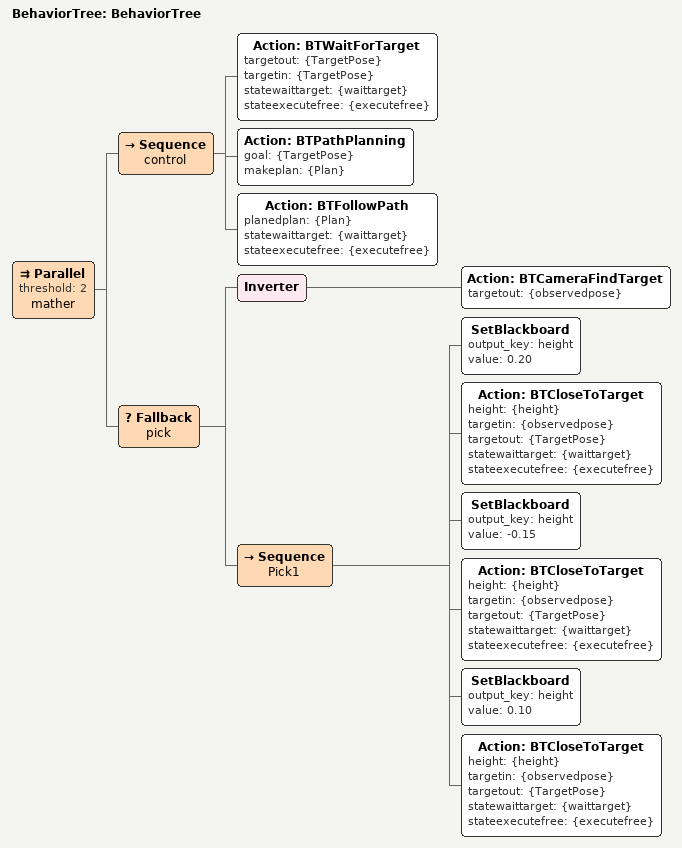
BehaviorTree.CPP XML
<?xml version="1.0"?>
<root main_tree_to_execute="BehaviorTree">
    <BehaviorTree ID="BehaviorTree">
        <Parallel threshold="2" name="mather">
            <Sequence name="control">
                    <Action ID="BTWaitForTarget" targetout="{TargetPose}" targetin="{TargetPose}" statewaittarget="{waittarget}" stateexecutefree="{executefree}"/>
                    <Action ID="BTPathPlanning" goal="{TargetPose}" makeplan="{Plan}"/>
                <Action ID="BTFollowPath" planedplan="{Plan}" statewaittarget="{waittarget}" stateexecutefree="{executefree}"/>
            </Sequence>

            <Fallback name="pick">
                <Inverter>
                    <Action ID="BTCameraFindTarget" targetout="{observedpose}"/>
                </Inverter>
                <Sequence name="Pick1">
                    <SetBlackboard output_key="height" value="0.20"/>
                    <Action ID="BTCloseToTarget" height="{height}" targetin="{observedpose}" targetout="{TargetPose}" statewaittarget="{waittarget}" stateexecutefree="{executefree}"/>
                    <SetBlackboard output_key="height" value="-0.15"/>
                    <Action ID="BTCloseToTarget" height="{height}" targetin="{observedpose}" targetout="{TargetPose}" statewaittarget="{waittarget}" stateexecutefree="{executefree}"/>
                    <SetBlackboard output_key="height" value="0.10"/>
                    <Action ID="BTCloseToTarget" height="{height}" targetin="{observedpose}" targetout="{TargetPose}" statewaittarget="{waittarget}" stateexecutefree="{executefree}"/>
                </Sequence>
            </Fallback>

        </Parallel>
    </BehaviorTree>
</root>
